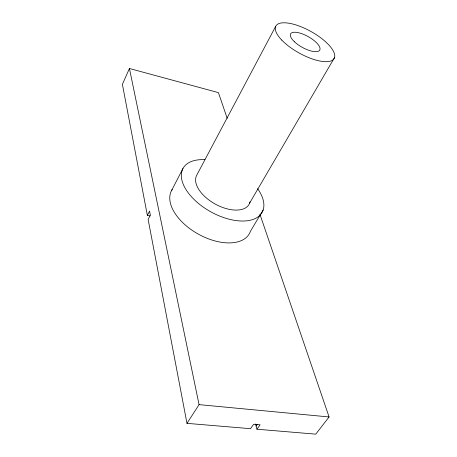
<?xml version="1.0" encoding="UTF-8"?>
<svg xmlns="http://www.w3.org/2000/svg" width="457" height="457" viewBox="0 0 457 457"><rect width="100%" height="100%" fill="white"/><g stroke="black" fill="none" stroke-linecap="round" stroke-linejoin="round"><path stroke-width="0.69" d="M227.186 118.306L218.429 92.628L129.422 68.493L122.396 84.362L147.36 215.396L150.13 215.933M147.36 215.396L149.559 211.071L150.342 215.104L148.131 219.44L186.982 423.353L250.516 428.683L253.664 424.25L260.107 424.804L256.948 429.22L315.753 434.15L329.08 416.961L259.924 214.253M171.529 190.62L182.954 168.524M275.737 26.243L196.544 175.562A29.951 16.224 29.1 0 0 217.486 205.233A29.951 16.224 29.1 0 0 250.008 201.868M249.665 203.045L334.604 57.433M263.141 210.02L250.43 231.305A44.483 25.244 29.1 0 1 199.412 234.721A44.483 25.244 29.1 0 1 172.198 189.489M186.982 423.353L199.063 404.634L129.422 68.493M256.12 426.061L257.302 424.404M199.063 404.634L329.08 416.961M255.577 423.993L256.948 429.22M257.588 188.667A45.243 24.524 29.1 0 1 243.135 221.034A45.243 24.524 29.1 0 1 185.999 189.575A45.243 24.524 29.1 0 1 204.925 159.67M281.746 40.067A33.372 12.282 29.1 0 0 332.73 60.061A33.372 12.282 29.1 0 0 300.586 26.575A33.372 12.282 29.1 0 0 281.746 40.067M294.479 41.798A16.681 6.135 29.1 0 0 319.477 50.459A16.681 6.135 29.1 0 0 301.569 33.618A16.681 6.135 29.1 0 0 294.479 41.798"/></g></svg>
